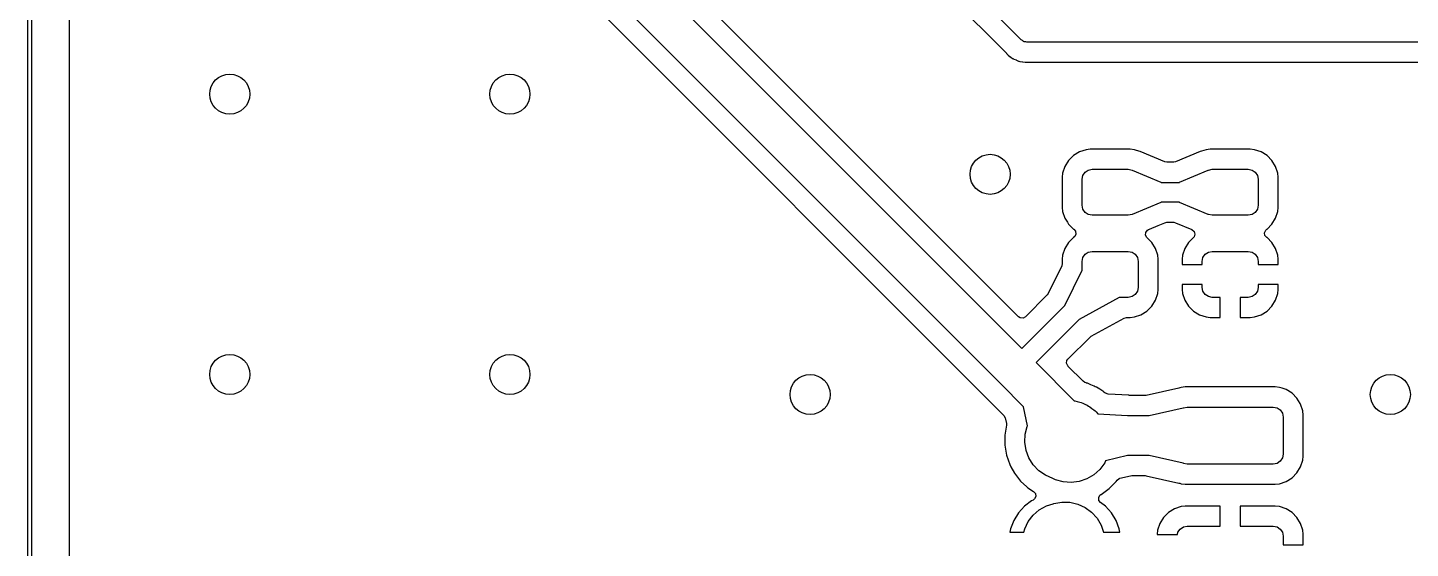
# Model space of a CAD drawing. Extents: x 0.1 to 11.5, y -4.3 to -1.1.
# Drawn here: x 0.077 to 1.437, y -2.632 to -2.12 of the extents above; entities that cross this region are included whole.
import ezdxf

# ---------------------------------------------------------------- set-up
doc = ezdxf.new("R2010")
doc.units = 0
doc.header["$MEASUREMENT"] = 0
doc.layers.add('BLACK', color=7, linetype='CONTINUOUS')

msp = doc.modelspace()

# ---------------------------------------------------------------- linework, layer by layer
at = {"layer": 'BLACK', "linetype": 'CONTINUOUS'}
for p, q in [((0.0768, -4.2913), (0.0768, -1.1024)), ((0.0807, -1.1043), (0.0807, -4.2894)), ((0.1181, -2.751), (0.1181, -1.348)), ((0.3346, -1.7148), (1.0549, -2.4351)), ((1.0341, -2.4699), (0.301, -1.7369)), ((0.289, -1.7527), (1.0371, -2.5008)), ((1.0543, -2.1316), (0.6747, -1.752)), ((0.6648, -1.7699), (1.0397, -2.1448)), ((1.0515, -2.4038), (0.5924, -1.9447)), ((1.0554, -2.1323), (1.0543, -2.1316)), ((1.0564, -2.1331), (1.0554, -2.1323)), ((1.0569, -2.1332), (1.0564, -2.1331)), ((1.0572, -2.1334), (1.0569, -2.1332)), ((1.0586, -2.1336), (1.0572, -2.1334)), ((1.0598, -2.1339), (1.0586, -2.1336)), ((10.1148, -2.1339), (1.0598, -2.1339)), ((1.0397, -2.1448), (1.0398, -2.145)), ((1.0398, -2.145), (1.0412, -2.1466)), ((1.0412, -2.1466), (1.0414, -2.1468)), ((1.0414, -2.1468), (1.0434, -2.1482)), ((1.0434, -2.1482), (1.0435, -2.1483)), ((1.0435, -2.1483), (1.0441, -2.1487)), ((1.0441, -2.1487), (1.0455, -2.1498)), ((1.0455, -2.1498), (1.0457, -2.1499)), ((1.0457, -2.1499), (1.0458, -2.1499)), ((1.0458, -2.1499), (1.0466, -2.1504)), ((1.0466, -2.1504), (1.0469, -2.1506)), ((1.0469, -2.1506), (1.0492, -2.1514)), ((1.0492, -2.1514), (1.0494, -2.1515)), ((1.0494, -2.1515), (1.0516, -2.1525)), ((1.0516, -2.1525), (1.052, -2.1526)), ((1.052, -2.1526), (1.0528, -2.1528)), ((1.0528, -2.1528), (1.0532, -2.153)), ((1.0532, -2.153), (1.0556, -2.1533)), ((1.0556, -2.1533), (1.0558, -2.1533)), ((1.0558, -2.1533), (1.0582, -2.1537)), ((1.0582, -2.1537), (1.0603, -2.1536)), ((1.0603, -2.1536), (1.0606, -2.1536)), ((1.0606, -2.1536), (1.0607, -2.1536)), ((1.0607, -2.1536), (10.1047, -2.1536)), ((1.1114, -2.2417), (1.1056, -2.2454)), ((1.118, -2.2396), (1.1114, -2.2417)), ((1.1114, -2.2417), (1.1114, -2.2417)), ((1.122, -2.2392), (1.118, -2.2396)), ((1.118, -2.2396), (1.118, -2.2396)), ((1.1614, -2.2392), (1.122, -2.2392)), ((1.122, -2.2392), (1.122, -2.2392)), ((1.1655, -2.2396), (1.1614, -2.2392)), ((1.1677, -2.2403), (1.1655, -2.2396)), ((1.1712, -2.2414), (1.1677, -2.2403)), ((1.1955, -2.2516), (1.1712, -2.2414)), ((1.1712, -2.2414), (1.1712, -2.2414)), ((1.2304, -2.2414), (1.2061, -2.2516)), ((1.2316, -2.2411), (1.2304, -2.2414)), ((1.2304, -2.2414), (1.2304, -2.2414)), ((1.2317, -2.241), (1.2316, -2.2411)), ((1.2361, -2.2396), (1.2317, -2.241)), ((1.2402, -2.2392), (1.2361, -2.2396)), ((1.2361, -2.2396), (1.2361, -2.2396)), ((1.2795, -2.2392), (1.2402, -2.2392)), ((1.2402, -2.2392), (1.2402, -2.2392)), ((1.2836, -2.2396), (1.2795, -2.2392)), ((1.2901, -2.2417), (1.2836, -2.2396)), ((1.2836, -2.2396), (1.2836, -2.2396)), ((1.296, -2.2454), (1.2901, -2.2417)), ((1.0971, -2.2561), (1.0949, -2.2627)), ((1.1007, -2.2502), (1.0971, -2.2561)), ((1.0971, -2.2561), (1.0971, -2.2561)), ((1.1056, -2.2454), (1.1007, -2.2502)), ((1.1974, -2.2519), (1.1955, -2.2516)), ((1.2042, -2.2519), (1.1974, -2.2519)), ((1.2061, -2.2516), (1.2042, -2.2519)), ((1.3009, -2.2502), (1.296, -2.2454)), ((1.3045, -2.2561), (1.3009, -2.2502)), ((1.3067, -2.2627), (1.3045, -2.2561)), ((1.0949, -2.2627), (1.0945, -2.2667)), ((1.0945, -2.2667), (1.0945, -2.2963)), ((1.0949, -2.2627), (1.0949, -2.2627)), ((1.0949, -2.2627), (1.0949, -2.2627)), ((1.1142, -2.2687), (1.1149, -2.2649)), ((1.1142, -2.2943), (1.1142, -2.2687)), ((1.1149, -2.2649), (1.1171, -2.2617)), ((1.1171, -2.2617), (1.1202, -2.2596)), ((1.1202, -2.2596), (1.124, -2.2589)), ((1.124, -2.2589), (1.1594, -2.2589)), ((1.1594, -2.2589), (1.1632, -2.2596)), ((1.1632, -2.2596), (1.1634, -2.2597)), ((1.1634, -2.2597), (1.1635, -2.2597)), ((1.1635, -2.2597), (1.1916, -2.2715)), ((1.1916, -2.2715), (1.1918, -2.2717)), ((1.2098, -2.2716), (1.2099, -2.2715)), ((1.2099, -2.2715), (1.2381, -2.2597)), ((1.2381, -2.2597), (1.2382, -2.2597)), ((1.2382, -2.2597), (1.2384, -2.2596)), ((1.2384, -2.2596), (1.2421, -2.2589)), ((1.2421, -2.2589), (1.2776, -2.2589)), ((1.2776, -2.2589), (1.2813, -2.2596)), ((1.2813, -2.2596), (1.2845, -2.2617)), ((1.2845, -2.2617), (1.2867, -2.2649)), ((1.2867, -2.2649), (1.2874, -2.2687)), ((1.2874, -2.2687), (1.2874, -2.2943)), ((1.3071, -2.2667), (1.3067, -2.2627)), ((1.3071, -2.2963), (1.3071, -2.2667)), ((1.1918, -2.2717), (1.2098, -2.2717)), ((1.2098, -2.2717), (1.2098, -2.2716)), ((1.0945, -2.2963), (1.0945, -2.2963)), ((1.0945, -2.2963), (1.0949, -2.3003)), ((1.1149, -2.2981), (1.1142, -2.2943)), ((1.1171, -2.3013), (1.1149, -2.2981)), ((1.1916, -2.2915), (1.1635, -2.3033)), ((1.1918, -2.2914), (1.1916, -2.2915)), ((1.2098, -2.2913), (1.1918, -2.2913)), ((1.1918, -2.2913), (1.1918, -2.2914)), ((1.2099, -2.2915), (1.2098, -2.2913)), ((1.2381, -2.3033), (1.2099, -2.2915)), ((1.2867, -2.2981), (1.2845, -2.3013)), ((1.2874, -2.2943), (1.2867, -2.2981)), ((1.3067, -2.3003), (1.3071, -2.2963)), ((1.0949, -2.3003), (1.0949, -2.3003)), ((1.0949, -2.3003), (1.0971, -2.3069)), ((1.0971, -2.3069), (1.0971, -2.3069)), ((1.0971, -2.3069), (1.0976, -2.3078)), ((1.0976, -2.3078), (1.0996, -2.311)), ((1.0996, -2.311), (1.1007, -2.3127)), ((1.1202, -2.3034), (1.1171, -2.3013)), ((1.124, -2.3041), (1.1202, -2.3034)), ((1.1594, -2.3041), (1.124, -2.3041)), ((1.1632, -2.3034), (1.1594, -2.3041)), ((1.1634, -2.3033), (1.1632, -2.3034)), ((1.1635, -2.3033), (1.1634, -2.3033)), ((1.1889, -2.3142), (1.1955, -2.3114)), ((1.1955, -2.3114), (1.1974, -2.311)), ((1.1974, -2.311), (1.2042, -2.311)), ((1.2042, -2.311), (1.2061, -2.3114)), ((1.2061, -2.3114), (1.2221, -2.3181)), ((1.2382, -2.3033), (1.2381, -2.3033)), ((1.2384, -2.3034), (1.2382, -2.3033)), ((1.2421, -2.3041), (1.2384, -2.3034)), ((1.2776, -2.3041), (1.2421, -2.3041)), ((1.2813, -2.3034), (1.2776, -2.3041)), ((1.2845, -2.3013), (1.2813, -2.3034)), ((1.3009, -2.3127), (1.3045, -2.3069)), ((1.3045, -2.3069), (1.3067, -2.3003)), ((1.1007, -2.3127), (1.1056, -2.3176)), ((1.1056, -2.3176), (1.1057, -2.3177)), ((1.1057, -2.3177), (1.1057, -2.3178)), ((1.1057, -2.3178), (1.1058, -2.3178)), ((1.1069, -2.325), (1.1057, -2.326)), ((1.1058, -2.3178), (1.1058, -2.3178)), ((1.1058, -2.3178), (1.1075, -2.3197)), ((1.108, -2.3225), (1.1069, -2.325)), ((1.1075, -2.3197), (1.108, -2.3225)), ((1.1766, -2.3237), (1.1768, -2.3209)), ((1.1779, -2.3261), (1.1766, -2.3237)), ((1.1768, -2.3209), (1.1784, -2.3187)), ((1.1784, -2.3187), (1.1795, -2.3181)), ((1.1795, -2.3181), (1.1803, -2.3178)), ((1.1803, -2.3178), (1.1889, -2.3142)), ((1.2221, -2.3181), (1.2242, -2.3199)), ((1.2244, -2.3252), (1.2237, -2.3261)), ((1.2242, -2.3199), (1.2251, -2.3225)), ((1.2251, -2.3225), (1.2244, -2.3252)), ((1.2936, -2.3213), (1.2947, -2.3187)), ((1.294, -2.324), (1.2936, -2.3213)), ((1.2958, -2.3259), (1.294, -2.324)), ((1.2947, -2.3187), (1.2959, -2.3177)), ((1.2959, -2.326), (1.2958, -2.3259)), ((1.2958, -2.3259), (1.2958, -2.3259)), ((1.2958, -2.3259), (1.2958, -2.3259)), ((1.2959, -2.3177), (1.296, -2.3176)), ((1.296, -2.3176), (1.3009, -2.3127)), ((1.0971, -2.3368), (1.0949, -2.3434)), ((1.1007, -2.331), (1.0971, -2.3368)), ((1.0971, -2.3368), (1.0971, -2.3368)), ((1.0971, -2.3368), (1.0971, -2.3368)), ((1.1056, -2.3261), (1.1007, -2.331)), ((1.1057, -2.326), (1.1056, -2.3261)), ((1.1202, -2.3403), (1.124, -2.3396)), ((1.124, -2.3396), (1.1594, -2.3396)), ((1.1594, -2.3396), (1.1632, -2.3403)), ((1.1828, -2.331), (1.1779, -2.3261)), ((1.1864, -2.3368), (1.1828, -2.331)), ((1.1886, -2.3434), (1.1864, -2.3368)), ((1.2152, -2.3368), (1.213, -2.3434)), ((1.2188, -2.331), (1.2152, -2.3368)), ((1.2152, -2.3368), (1.2152, -2.3368)), ((1.2237, -2.3261), (1.2188, -2.331)), ((1.2384, -2.3403), (1.2421, -2.3396)), ((1.2421, -2.3396), (1.2776, -2.3396)), ((1.2776, -2.3396), (1.2813, -2.3403)), ((1.296, -2.3261), (1.2959, -2.326)), ((1.3009, -2.331), (1.296, -2.3261)), ((1.296, -2.3261), (1.296, -2.3261)), ((1.3045, -2.3368), (1.3009, -2.331)), ((1.3067, -2.3434), (1.3045, -2.3368)), ((1.3045, -2.3368), (1.3045, -2.3368)), ((1.0945, -2.3516), (1.094, -2.3538)), ((1.0949, -2.3434), (1.0945, -2.3474)), ((1.0945, -2.3474), (1.0945, -2.3516)), ((1.0949, -2.3434), (1.0949, -2.3434)), ((1.0949, -2.3434), (1.0949, -2.3434)), ((1.1142, -2.3494), (1.1149, -2.3456)), ((1.1142, -2.3579), (1.1142, -2.3494)), ((1.1149, -2.3456), (1.1171, -2.3424)), ((1.1171, -2.3424), (1.1202, -2.3403)), ((1.1632, -2.3403), (1.1664, -2.3424)), ((1.1664, -2.3424), (1.1685, -2.3456)), ((1.1685, -2.3456), (1.1693, -2.3494)), ((1.1693, -2.3494), (1.1693, -2.375)), ((1.189, -2.3474), (1.1886, -2.3434)), ((1.189, -2.372), (1.189, -2.3474)), ((1.213, -2.3434), (1.2126, -2.3474)), ((1.2126, -2.3474), (1.2126, -2.3524)), ((1.2126, -2.3524), (1.2323, -2.3524)), ((1.213, -2.3434), (1.213, -2.3434)), ((1.2323, -2.3494), (1.233, -2.3456)), ((1.2323, -2.3524), (1.2323, -2.3494)), ((1.233, -2.3456), (1.2352, -2.3424)), ((1.2352, -2.3424), (1.2384, -2.3403)), ((1.2813, -2.3403), (1.2845, -2.3424)), ((1.2845, -2.3424), (1.2867, -2.3456)), ((1.2867, -2.3456), (1.2874, -2.3494)), ((1.2874, -2.3494), (1.2874, -2.3524)), ((1.2874, -2.3524), (1.3071, -2.3524)), ((1.3071, -2.3474), (1.3067, -2.3434)), ((1.3071, -2.3524), (1.3071, -2.3474)), ((1.3071, -2.3474), (1.3071, -2.3474)), ((1.094, -2.3538), (1.0807, -2.3811)), ((1.0972, -2.3927), (1.114, -2.3581)), ((1.114, -2.3581), (1.1142, -2.3579)), ((1.1685, -2.3788), (1.1664, -2.382)), ((1.1693, -2.375), (1.1685, -2.3788)), ((1.1886, -2.381), (1.189, -2.377)), ((1.189, -2.377), (1.189, -2.372)), ((1.2323, -2.372), (1.2126, -2.372)), ((1.2126, -2.372), (1.2126, -2.377)), ((1.2126, -2.377), (1.213, -2.381)), ((1.2323, -2.375), (1.2323, -2.372)), ((1.233, -2.3788), (1.2323, -2.375)), ((1.2352, -2.382), (1.233, -2.3788)), ((1.2867, -2.3788), (1.2845, -2.382)), ((1.2874, -2.375), (1.2867, -2.3788)), ((1.3071, -2.372), (1.2874, -2.372)), ((1.2874, -2.372), (1.2874, -2.375)), ((1.3067, -2.381), (1.3071, -2.377)), ((1.3071, -2.377), (1.3071, -2.372)), ((1.3071, -2.377), (1.3071, -2.377)), ((1.0549, -2.4351), (1.0971, -2.3929)), ((1.0798, -2.3824), (1.0584, -2.4038)), ((1.0807, -2.3811), (1.0798, -2.3824)), ((1.0971, -2.3929), (1.0972, -2.3927)), ((1.1507, -2.385), (1.1113, -2.4067)), ((1.1509, -2.3848), (1.1507, -2.385)), ((1.1594, -2.3848), (1.1509, -2.3848)), ((1.1632, -2.3841), (1.1594, -2.3848)), ((1.1664, -2.382), (1.1632, -2.3841)), ((1.1779, -2.3983), (1.1828, -2.3935)), ((1.1828, -2.3935), (1.1864, -2.3876)), ((1.1864, -2.3876), (1.1886, -2.381)), ((1.213, -2.381), (1.2152, -2.3876)), ((1.2152, -2.3876), (1.2152, -2.3876)), ((1.2152, -2.3876), (1.2188, -2.3934)), ((1.2188, -2.3934), (1.2237, -2.3983)), ((1.2384, -2.3841), (1.2352, -2.382)), ((1.2421, -2.3848), (1.2384, -2.3841)), ((1.25, -2.3848), (1.2421, -2.3848)), ((1.25, -2.4045), (1.25, -2.3848)), ((1.2776, -2.3848), (1.2697, -2.3848)), ((1.2697, -2.3848), (1.2697, -2.4045)), ((1.2813, -2.3841), (1.2776, -2.3848)), ((1.2845, -2.382), (1.2813, -2.3841)), ((1.296, -2.3983), (1.3009, -2.3934)), ((1.3009, -2.3934), (1.3045, -2.3876)), ((1.3045, -2.3876), (1.3067, -2.381)), ((1.3045, -2.3876), (1.3045, -2.3876)), ((1.3067, -2.381), (1.3067, -2.381)), ((1.0532, -2.4049), (1.0515, -2.4038)), ((1.056, -2.4051), (1.0532, -2.4049)), ((1.0584, -2.4038), (1.056, -2.4051)), ((1.1111, -2.4067), (1.0689, -2.449)), ((1.1113, -2.4067), (1.1111, -2.4067)), ((1.123, -2.423), (1.1555, -2.4052)), ((1.1555, -2.4052), (1.1578, -2.4045)), ((1.1578, -2.4045), (1.1614, -2.4045)), ((1.1614, -2.4045), (1.1655, -2.4041)), ((1.1614, -2.4045), (1.1614, -2.4045)), ((1.1655, -2.4041), (1.172, -2.402)), ((1.172, -2.402), (1.1779, -2.3983)), ((1.2237, -2.3983), (1.2296, -2.4019)), ((1.2296, -2.4019), (1.2296, -2.4019)), ((1.2296, -2.4019), (1.2361, -2.4041)), ((1.2361, -2.4041), (1.2361, -2.4041)), ((1.2361, -2.4041), (1.2402, -2.4045)), ((1.2402, -2.4045), (1.25, -2.4045)), ((1.25, -2.4045), (1.25, -2.4045)), ((1.2697, -2.4045), (1.2795, -2.4045)), ((1.2795, -2.4045), (1.2836, -2.4041)), ((1.2795, -2.4045), (1.2795, -2.4045)), ((1.2836, -2.4041), (1.2901, -2.4019)), ((1.2901, -2.4019), (1.296, -2.3983)), ((1.2901, -2.4019), (1.2901, -2.4019)), ((1.1002, -2.4455), (1.1219, -2.4238)), ((1.1219, -2.4238), (1.123, -2.423)), ((1.0988, -2.4496), (1.0992, -2.4469)), ((1.0992, -2.4469), (1.1002, -2.4455)), ((1.0689, -2.449), (1.1063, -2.4865)), ((1.0999, -2.4521), (1.0988, -2.4496)), ((1.1004, -2.4526), (1.0999, -2.4521)), ((1.1005, -2.4528), (1.1004, -2.4526)), ((1.1147, -2.4669), (1.1005, -2.4528)), ((1.0564, -2.4923), (1.0341, -2.4699)), ((1.0341, -2.4699), (1.0341, -2.4699)), ((1.115, -2.4673), (1.1147, -2.4669)), ((1.1168, -2.4684), (1.115, -2.4673)), ((1.118, -2.4689), (1.1168, -2.4684)), ((1.1168, -2.4684), (1.1168, -2.4684)), ((1.1183, -2.469), (1.118, -2.4689)), ((1.1193, -2.4692), (1.1183, -2.469)), ((1.1227, -2.4707), (1.1193, -2.4692)), ((1.1193, -2.4692), (1.1193, -2.4692)), ((1.1193, -2.4692), (1.1193, -2.4692)), ((1.1261, -2.472), (1.1227, -2.4707)), ((1.1271, -2.4726), (1.1261, -2.472)), ((1.1273, -2.4727), (1.1271, -2.4726)), ((1.1283, -2.4732), (1.1273, -2.4727)), ((1.1314, -2.4752), (1.1283, -2.4732)), ((1.1345, -2.4771), (1.1314, -2.4752)), ((1.2092, -2.474), (1.1771, -2.4812)), ((1.2093, -2.474), (1.2092, -2.474)), ((1.2102, -2.4738), (1.2093, -2.474)), ((1.2115, -2.4733), (1.2102, -2.4738)), ((1.2156, -2.4729), (1.2115, -2.4733)), ((1.3041, -2.4729), (1.2156, -2.4729)), ((1.2156, -2.4729), (1.2156, -2.4729)), ((1.3082, -2.4733), (1.3041, -2.4729)), ((1.3041, -2.4729), (1.3041, -2.4729)), ((1.3109, -2.4742), (1.3082, -2.4733)), ((1.3082, -2.4733), (1.3082, -2.4733)), ((1.3147, -2.4755), (1.3109, -2.4742)), ((1.3206, -2.4791), (1.3147, -2.4755)), ((1.3147, -2.4755), (1.3147, -2.4755)), ((1.1063, -2.4865), (1.107, -2.4865)), ((1.107, -2.4865), (1.1094, -2.4872)), ((1.1094, -2.4872), (1.1119, -2.4877)), ((1.1119, -2.4877), (1.1133, -2.4883)), ((1.1133, -2.4883), (1.1147, -2.4887)), ((1.1147, -2.4887), (1.1169, -2.4899)), ((1.135, -2.4774), (1.1345, -2.4771)), ((1.1354, -2.4777), (1.135, -2.4774)), ((1.1356, -2.4779), (1.1354, -2.4777)), ((1.1365, -2.4785), (1.1356, -2.4779)), ((1.1366, -2.4786), (1.1365, -2.4785)), ((1.137, -2.4789), (1.1366, -2.4786)), ((1.1396, -2.4799), (1.137, -2.4789)), ((1.16, -2.4811), (1.1396, -2.4799)), ((1.1604, -2.4812), (1.16, -2.4811)), ((1.1614, -2.4813), (1.1604, -2.4812)), ((1.176, -2.4813), (1.1614, -2.4813)), ((1.1771, -2.4812), (1.176, -2.4813)), ((1.3255, -2.484), (1.3206, -2.4791)), ((1.3206, -2.4791), (1.3206, -2.4791)), ((1.3287, -2.4892), (1.3255, -2.484)), ((1.3255, -2.484), (1.3255, -2.484)), ((1.3291, -2.4899), (1.3287, -2.4892)), ((1.0371, -2.5008), (1.0384, -2.5032)), ((1.0564, -2.4924), (1.0564, -2.4923)), ((1.0605, -2.511), (1.0564, -2.4924)), ((1.1169, -2.4899), (1.1192, -2.4909)), ((1.1192, -2.4909), (1.1204, -2.4917)), ((1.1204, -2.4917), (1.1218, -2.4924)), ((1.1218, -2.4924), (1.1237, -2.494)), ((1.1237, -2.494), (1.1257, -2.4954)), ((1.1257, -2.4954), (1.1268, -2.4965)), ((1.1268, -2.4965), (1.1279, -2.4975)), ((1.1279, -2.4975), (1.1297, -2.4992)), ((1.1297, -2.4992), (1.1588, -2.501)), ((1.1588, -2.501), (1.1588, -2.501)), ((1.1588, -2.501), (1.1798, -2.501)), ((1.1798, -2.501), (1.18, -2.5009)), ((1.18, -2.5009), (1.2136, -2.4934)), ((1.2136, -2.4934), (1.2137, -2.4934)), ((1.2137, -2.4934), (1.2138, -2.4934)), ((1.2138, -2.4934), (1.2175, -2.4926)), ((1.2175, -2.4926), (1.3022, -2.4926)), ((1.3022, -2.4926), (1.3059, -2.4934)), ((1.3059, -2.4934), (1.3091, -2.4955)), ((1.3091, -2.4955), (1.3113, -2.4987)), ((1.3113, -2.4987), (1.312, -2.5025)), ((1.312, -2.5025), (1.312, -2.5389)), ((1.3313, -2.4964), (1.3291, -2.4899)), ((1.3317, -2.5005), (1.3313, -2.4964)), ((1.3317, -2.5408), (1.3317, -2.5005)), ((1.0397, -2.5106), (1.0381, -2.5204)), ((1.0384, -2.5032), (1.0397, -2.5087)), ((1.0397, -2.5087), (1.0397, -2.5106)), ((1.0582, -2.5193), (1.0602, -2.5116)), ((1.0602, -2.5116), (1.0605, -2.511)), ((1.0381, -2.5204), (1.0381, -2.5302)), ((1.0578, -2.5273), (1.0582, -2.5193)), ((1.059, -2.5352), (1.0578, -2.5273)), ((1.0381, -2.5302), (1.0397, -2.5398)), ((1.0397, -2.5398), (1.0429, -2.5491)), ((1.0618, -2.5426), (1.059, -2.5352)), ((1.066, -2.5494), (1.0618, -2.5426)), ((1.1589, -2.5404), (1.1372, -2.5456)), ((1.159, -2.5404), (1.1589, -2.5404)), ((1.1799, -2.5404), (1.159, -2.5404)), ((1.18, -2.5404), (1.1799, -2.5404)), ((1.2136, -2.5479), (1.18, -2.5404)), ((1.3113, -2.5426), (1.3091, -2.5458)), ((1.312, -2.5389), (1.3113, -2.5426)), ((1.3313, -2.5449), (1.3317, -2.5408)), ((1.0429, -2.5491), (1.0429, -2.5491)), ((1.0429, -2.5491), (1.0441, -2.5515)), ((1.0441, -2.5515), (1.0475, -2.5577)), ((1.0715, -2.5552), (1.066, -2.5494)), ((1.078, -2.5597), (1.0715, -2.5552)), ((1.1316, -2.554), (1.1257, -2.5593)), ((1.1363, -2.5475), (1.1316, -2.554)), ((1.1372, -2.5456), (1.1363, -2.5475)), ((1.2137, -2.5479), (1.2136, -2.5479)), ((1.2138, -2.548), (1.2137, -2.5479)), ((1.2175, -2.5487), (1.2138, -2.548)), ((1.3022, -2.5487), (1.2175, -2.5487)), ((1.3059, -2.548), (1.3022, -2.5487)), ((1.3091, -2.5458), (1.3059, -2.548)), ((1.3255, -2.5573), (1.3291, -2.5515)), ((1.3291, -2.5515), (1.3313, -2.5449)), ((1.0475, -2.5577), (1.0535, -2.5654)), ((1.0535, -2.5654), (1.0598, -2.5712)), ((1.0853, -2.5628), (1.078, -2.5597)), ((1.0878, -2.5641), (1.0853, -2.5628)), ((1.0954, -2.5663), (1.0878, -2.5641)), ((1.1034, -2.5669), (1.0954, -2.5663)), ((1.1113, -2.5659), (1.1034, -2.5669)), ((1.1188, -2.5633), (1.1113, -2.5659)), ((1.1257, -2.5593), (1.1188, -2.5633)), ((1.1407, -2.5728), (1.1476, -2.5659)), ((1.1476, -2.5659), (1.1485, -2.5646)), ((1.1485, -2.5646), (1.1507, -2.5629)), ((1.1507, -2.5629), (1.1513, -2.5627)), ((1.1513, -2.5627), (1.1618, -2.5602)), ((1.1618, -2.5602), (1.163, -2.5601)), ((1.163, -2.5601), (1.176, -2.5601)), ((1.176, -2.5601), (1.1771, -2.5602)), ((1.1771, -2.5602), (1.2092, -2.5674)), ((1.2092, -2.5674), (1.2092, -2.5674)), ((1.2092, -2.5674), (1.2092, -2.5674)), ((1.2092, -2.5674), (1.2095, -2.5674)), ((1.2095, -2.5674), (1.2102, -2.5676)), ((1.2102, -2.5676), (1.2115, -2.568)), ((1.2115, -2.568), (1.2156, -2.5684)), ((1.2156, -2.5684), (1.2156, -2.5684)), ((1.2156, -2.5684), (1.3041, -2.5684)), ((1.3041, -2.5684), (1.3082, -2.568)), ((1.3041, -2.5684), (1.3041, -2.5684)), ((1.3082, -2.568), (1.3147, -2.5658)), ((1.3147, -2.5658), (1.3206, -2.5622)), ((1.3206, -2.5622), (1.3255, -2.5573)), ((1.0598, -2.5712), (1.0607, -2.5721)), ((1.0607, -2.5721), (1.0663, -2.5757)), ((1.0658, -2.5842), (1.0643, -2.585)), ((1.0673, -2.583), (1.0658, -2.5842)), ((1.0663, -2.5757), (1.0681, -2.5778)), ((1.0685, -2.5805), (1.0673, -2.583)), ((1.0681, -2.5778), (1.0685, -2.5805)), ((1.1304, -2.5817), (1.1317, -2.5793)), ((1.1306, -2.5844), (1.1304, -2.5817)), ((1.1322, -2.5866), (1.1306, -2.5844)), ((1.1317, -2.5793), (1.1326, -2.5785)), ((1.1326, -2.5785), (1.1327, -2.5785)), ((1.1327, -2.5785), (1.1407, -2.5728)), ((1.1327, -2.5785), (1.1327, -2.5785)), ((1.0514, -2.5967), (1.0468, -2.6041)), ((1.0573, -2.5902), (1.0514, -2.5967)), ((1.0643, -2.585), (1.0573, -2.5902)), ((1.066, -2.5989), (1.072, -2.5937)), ((1.072, -2.5937), (1.079, -2.5898)), ((1.079, -2.5898), (1.0857, -2.5877)), ((1.0857, -2.5877), (1.0863, -2.5874)), ((1.0863, -2.5874), (1.0942, -2.586)), ((1.0942, -2.586), (1.1021, -2.5862)), ((1.1021, -2.5862), (1.1099, -2.588)), ((1.1099, -2.588), (1.1171, -2.5914)), ((1.1171, -2.5914), (1.1235, -2.5961)), ((1.1235, -2.5961), (1.1289, -2.602)), ((1.137, -2.5902), (1.1322, -2.5866)), ((1.1429, -2.5967), (1.137, -2.5902)), ((1.1475, -2.6041), (1.1429, -2.5967)), ((1.1991, -2.5963), (1.1942, -2.6011)), ((1.205, -2.5926), (1.1991, -2.5963)), ((1.2115, -2.5905), (1.205, -2.5926)), ((1.205, -2.5926), (1.205, -2.5926)), ((1.2156, -2.5901), (1.2115, -2.5905)), ((1.2115, -2.5905), (1.2115, -2.5905)), ((1.25, -2.5901), (1.2156, -2.5901)), ((1.25, -2.6097), (1.25, -2.5901)), ((1.3041, -2.5901), (1.2697, -2.5901)), ((1.2697, -2.5901), (1.2697, -2.6097)), ((1.3082, -2.5905), (1.3041, -2.5901)), ((1.3147, -2.5926), (1.3082, -2.5905)), ((1.3082, -2.5905), (1.3082, -2.5905)), ((1.3206, -2.5963), (1.3147, -2.5926)), ((1.3147, -2.5926), (1.3147, -2.5926)), ((1.3255, -2.6011), (1.3206, -2.5963)), ((1.0468, -2.6041), (1.0436, -2.6123)), ((1.0468, -2.6041), (1.0468, -2.6041)), ((1.0576, -2.6123), (1.0611, -2.6052)), ((1.0611, -2.6052), (1.066, -2.5989)), ((1.1289, -2.602), (1.1329, -2.6089)), ((1.1329, -2.6089), (1.1352, -2.6155)), ((1.1507, -2.6123), (1.1475, -2.6041)), ((1.1475, -2.6041), (1.1475, -2.6041)), ((1.1906, -2.607), (1.1884, -2.6136)), ((1.1942, -2.6011), (1.1906, -2.607)), ((1.1906, -2.607), (1.1906, -2.607)), ((1.2106, -2.6126), (1.2138, -2.6105)), ((1.2138, -2.6105), (1.2175, -2.6097)), ((1.2175, -2.6097), (1.25, -2.6097)), ((1.2697, -2.6097), (1.3022, -2.6097)), ((1.3022, -2.6097), (1.3059, -2.6105)), ((1.3059, -2.6105), (1.3091, -2.6126)), ((1.3291, -2.607), (1.3255, -2.6011)), ((1.3313, -2.6136), (1.3291, -2.607)), ((1.3291, -2.607), (1.3291, -2.607)), ((1.0436, -2.6123), (1.043, -2.6155)), ((1.043, -2.6155), (1.0568, -2.6155)), ((1.0568, -2.6155), (1.0576, -2.6123)), ((1.1352, -2.6155), (1.1512, -2.6155)), ((1.1512, -2.6155), (1.1507, -2.6123)), ((1.1884, -2.6136), (1.188, -2.6176)), ((1.188, -2.6176), (1.188, -2.6181)), ((1.188, -2.6181), (1.208, -2.6181)), ((1.1884, -2.6136), (1.1884, -2.6136)), ((1.208, -2.6181), (1.2084, -2.6158)), ((1.2084, -2.6158), (1.2106, -2.6126)), ((1.3091, -2.6126), (1.3113, -2.6158)), ((1.3113, -2.6158), (1.312, -2.6196)), ((1.312, -2.6196), (1.312, -2.628)), ((1.3317, -2.6176), (1.3313, -2.6136)), ((1.3313, -2.6136), (1.3313, -2.6136)), ((1.3317, -2.628), (1.3317, -2.6176)), ((1.3317, -2.6176), (1.3317, -2.6176)), ((1.312, -2.628), (1.3317, -2.628))]:
    msp.add_line(p, q, dxfattribs=at)
at = {"layer": 'BLACK'}
for centre in [(0.2756, -2.185), (0.5512, -2.185), (1.0236, -2.2638), (0.2756, -2.4606), (0.5512, -2.4606), (0.8465, -2.4803), (1.4173, -2.4803)]:
    msp.add_circle(centre, 0.0197, dxfattribs=at)

doc.saveas('drawing.dxf')
